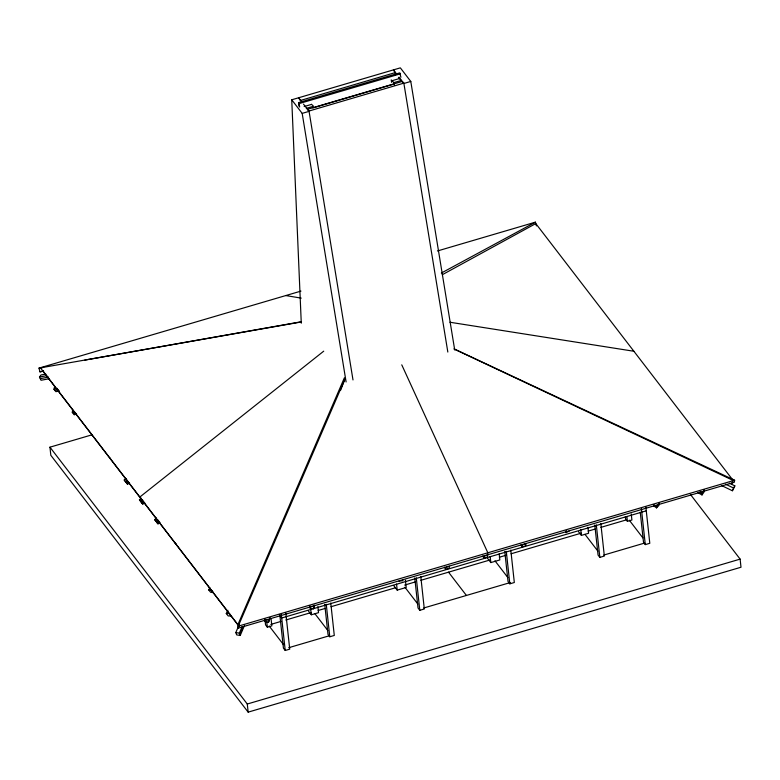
<?xml version="1.0" encoding="UTF-8"?>
<svg xmlns="http://www.w3.org/2000/svg" width="780" height="780" viewBox="0 0 780 780"><rect width="100%" height="100%" fill="white"/><g stroke="black" fill="none" stroke-linecap="round" stroke-linejoin="round"><path stroke-width="1.17" d="M76.557 414.014L74.266 414.823L72.316 412.406L72.589 409.588M454.828 349.235L734.633 480.226L734.302 482.274L237.88 628.222L238.212 626.174L344.935 379.031L340.733 390.019M265.083 619.252L264.742 621.299L268.466 622.391L270.065 617.789M268.466 622.391L268.808 620.344L266.009 619.525M310.089 606.021L309.757 608.068L313.589 608.702L314.194 605.105M313.589 608.702L313.93 606.655L312.01 606.333M402.948 579.657L402.782 580.681L398.97 581.139M445.536 569.419L445.868 567.372L449.465 566.309L449.134 568.357L445.536 569.419L444.522 567.206M483.795 558.168L484.127 556.12L487.724 555.067L487.393 557.115L483.795 558.168L482.781 555.965M487.5 554.833L487.841 552.786L401.758 364.835M522.044 546.926L522.385 544.879L525.983 543.816L525.652 545.864L522.044 546.926L521.03 544.713M566.231 530.673L565.9 532.721L569.176 531.102M656.536 507.877L656.877 505.83L659.285 503.353L658.954 505.401L656.536 507.877L653.582 505.733M702 494.93L702.341 492.882L704.301 490.123L703.96 492.17L702 494.93L697.72 492.599M59.446 390.848L55.897 391.677L53.947 389.259L54.697 386.305M721.422 485.472L732.391 490.756L734.838 485.842L729.358 483.21M734.838 485.842L732.391 490.756M268.632 621.367L269.831 617.916M731.776 483.766L733.102 480.392L535.782 223.577L442.26 274.735M244.53 625.423L240.23 635.456L236.672 634.891L235.804 632.57L239.148 624.76M240.23 635.456L239.362 633.136L242.229 626.447M239.791 634.296L243.136 626.486M239.148 626.379L237.851 624.77L344.399 377.783M237.88 628.222L238.846 625.989M226.268 613.548L229.271 613.529L231.221 615.947L228.218 615.956L226.268 613.548L227.906 610.282M208.63 589.826L211.38 590.245L213.33 592.654L210.58 592.244L208.63 589.826L209.937 587.788M49.403 378.709L41.038 380.269L39.468 377.032L41.008 374.965L45.776 374.069M127.569 480.363L125.658 481.874L124.225 480.012L126.136 478.501M126.633 483.083L128.534 481.572M124.225 480.012L127.608 484.282L129.519 482.771M323.739 351.156L139.756 497.094L141.707 499.502M144.719 502.564L142.818 504.075L140.868 501.667L139.435 499.805L141.346 498.293M140.868 501.667L142.769 500.156M141.843 502.876L143.744 501.365M157.979 519.948L156.078 521.459L154.645 519.597L156.546 518.086M157.043 522.668L158.945 521.157M154.645 519.597L158.018 523.867L159.929 522.356M441.334 273.049L535.421 222.163L536.386 225.907M72.316 412.406L74.607 411.606M73.291 413.615L75.582 412.805M301.275 323.193L291.74 99.791L400.345 67.86L410.787 81.452L454.72 350.025M395.275 75.056L395.168 72.628L300.339 100.503L298.633 97.773L301.411 101.39M298.915 106.109L298.535 102.629L399.808 72.852L400.901 77.259M298.535 102.629L299.257 103.555L400.52 73.788M304.142 106.577L311.337 104.452M391.765 80.808L398.96 78.692M306.316 108.371L313.511 106.255L311.474 104.257M391.609 82.348L391.219 79.94L393.939 82.602L401.135 80.486L398.424 77.824M312.936 107.913L393.256 84.298M403.845 83.138L402.139 81.481L307.32 109.356L309.017 111.023L403.845 83.138L447.827 352.053M291.74 99.791L302.182 113.383L309.075 111.355L303.498 104.111M410.787 81.452L403.894 83.48L399.029 77.132M43.563 371.231L39.965 371.855L39 368.121L300.963 291.096M437.434 250.975L535.421 222.163M39.965 371.855L43.456 370.831M690.417 494.432L740.123 559.124L741 567.236L248.157 712.14L50.827 455.305L49.949 447.184L91.991 434.821M238.212 626.174L734.633 480.226M646.269 510.812L281.697 618.004L279.484 615.118M270.796 624.419L281.18 621.367M285.802 620.012L311.191 612.544M318.172 610.496L325.192 608.429M331.032 606.713L395.333 587.808M404.674 585.068L415.204 581.968M420.829 580.31L490.025 559.972M499.375 557.222L506.395 555.155M511.066 553.78L581.217 533.159M588.169 531.112L595.091 529.074M600.863 527.377L626.252 519.919M265.024 620.051L265.551 624.868L267.335 627.188L271.84 625.872L271.05 618.647M625.355 516.594L625.618 519.002L627.403 521.332L631.907 520.007L631.254 513.991M308.471 611.062L311.327 614.786L318.532 612.67L317.879 606.645M578.516 531.667L581.383 535.392L588.578 533.276L587.925 527.251M393.627 585.458L397.205 590.119L406.204 587.467L405.415 580.232M487.247 557.934L490.825 562.585L499.824 559.942L499.171 553.917M288.688 647.712L329.082 635.837M423.715 608.01L510.266 582.562M603.749 555.077L644.143 543.202M324.733 604.373L328 634.442L329.784 636.773L334.288 635.447L330.759 602.969M414.755 577.912L418.022 607.981L419.806 610.311L424.31 608.985L420.781 576.508M504.767 551.441L508.033 581.51L509.827 583.84L514.322 582.514L510.793 550.046M594.789 524.979L598.055 555.048L599.84 557.378L604.344 556.052L600.815 523.575M279.776 614.465L283.433 648.151L285.226 650.481L289.731 649.155L285.811 613.07M640.243 512.216L643.51 542.285L645.294 544.615L649.798 543.289L645.879 507.205M49.949 447.184L247.28 704.018L740.123 559.124M53.947 389.259L57.496 388.44M54.922 390.468L58.471 389.649M39.468 377.032L46.634 375.697M40.258 378.651L48.613 377.091M42.929 367.526L40.531 367.945L237.851 624.77M84.796 360.106L301.314 321.74M39 368.121L301.48 321.945M449.943 322.247L633.877 351.253M235.804 632.57L239.362 633.136M285.802 295.561L301.226 298.126M453.882 348.933L733.102 480.392M725.624 484.214L733.307 487.909M700.196 491.712L702.341 492.882M698.958 492.16L702.175 493.906M653.747 504.709L656.711 506.854M109.6 457.694L110.575 458.903M174.437 542.09L176.387 544.499M139.435 499.805L142.818 504.075M396.932 74.422L393.452 69.888L395.168 72.628M629.275 520.172L642.866 537.868M584.981 534.339L597.86 551.099M494.969 560.8L507.848 577.561M448.529 572.169L466.411 595.452M404.947 587.262L417.827 604.032M314.925 613.733L327.815 630.493M269.207 626.038L283.52 644.66M43.222 371.329L239.06 626.223M126.175 482.42L127.608 484.282M156.595 522.005L158.018 523.867M393.939 82.602L394.329 85.01M309.017 111.023L352.999 379.938M302.182 113.383L346.106 381.966M641.375 508.531L645.294 544.615M626.886 516.516L627.403 521.332M596.31 524.901L599.84 557.378M580.73 529.367L581.383 535.392M506.298 551.362L509.827 583.84M490.162 556.559L490.825 562.585M416.276 577.834L419.806 610.311M396.552 584.083L397.205 590.119M299.257 103.555L299.627 107.035M326.264 604.295L329.784 636.773M310.674 608.761L311.327 614.786M281.317 614.523L285.226 650.481M266.682 621.182L267.335 627.188M247.28 704.018L248.157 712.14"/></g></svg>
